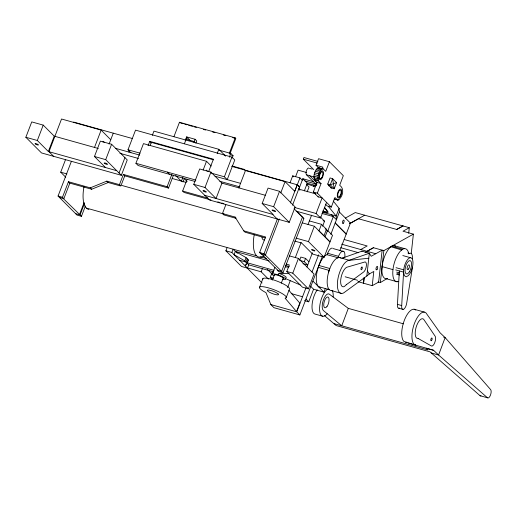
<?xml version="1.0" encoding="UTF-8"?>
<svg xmlns="http://www.w3.org/2000/svg" width="517" height="517" viewBox="0 0 517 517"><rect width="100%" height="100%" fill="white"/><g stroke="black" fill="none" stroke-linecap="round" stroke-linejoin="round"><path stroke-width="0.78" d="M318.815 168.031L316.029 165.24L318.556 158.706L329.432 161.75L343.327 175.677L339.656 185.312C344.923 188.582 342.687 197.391 338.105 200.085L337.401 199.937L334.977 197.494L331.287 207.11L317.354 193.145L321.044 183.529L317.011 182.398C311.738 179.128 313.987 170.377 318.524 167.631L319.235 167.754M321.044 183.529C315.777 180.259 318.02 171.508 322.556 168.762L323.267 168.885L325.723 171.347L329.432 161.75M403.699 269.835L401.715 305.566A5.429 2.21 -74.3 0 0 403.68 309.224A5.429 2.21 -74.3 0 0 406.763 302.742L412.883 264.704A9.875 4.026 -74.3 0 0 409.309 258.048A9.875 4.026 -74.3 0 0 403.699 269.835L396.048 267.69M399.428 308.035A5.429 2.21 -74.3 0 1 397.457 304.371L399.337 270.94M333.155 297.029L333.226 296.196A14.34 5.842 -74.3 0 0 332.399 290.806M363.516 283.226L364.123 277.694M363.561 283.232L364.181 277.635M369.332 253.259L347.392 260.859A17.1 6.973 -74.3 0 0 337.588 281.086A17.1 6.973 -74.3 0 0 343.637 292.919L366.837 275.988L369.332 253.259L371.238 256.264L382.147 250.163L378.638 282.095L372.234 285.668L357.958 281.662M372.234 285.668L373.791 271.444L369.293 273.965L366.837 275.988M378.114 281.939L380.338 282.56L383.847 250.629L413.38 234.13L411.273 253.291M390.865 246.712L401.709 250.002M408.682 233.309L409.296 227.713L355.276 212.565L345.414 218.071M412.469 267.179C411.383 270.759 410.123 275.593 406.123 276.841L404.326 275.6L403.596 272.136L395.679 269.913M344.749 257.492A8.014 3.264 -74.3 0 0 343.152 251.172A8.014 3.264 -74.3 0 0 338.525 256.329L337.995 257.712L326.867 254.694A17.1 6.967 -74.3 0 0 318.924 265.467L317.554 269.7A17.1 6.967 -74.3 0 0 318.427 286.612L329.303 289.656M328.431 272.743L329.801 268.51L318.924 265.467M348.296 308.371L341.737 325.794L323.338 310.51A8.847 3.606 -74.3 0 1 323.5 299.653A8.847 3.606 -74.3 0 1 329.458 294.257L348.296 308.371L403.48 323.823M305.986 287.762L296.752 311.822L299.873 314.95L322.453 256.148M105.474 167.527L94.462 156.496L100.363 141.128L111.614 144.275L127.24 159.94L121.346 175.302L41.502 152.935L25.85 137.27L31.75 121.902L43.221 125.114L54.253 136.158L98.333 148.508M121.346 175.302L116.726 170.681L48.352 151.526L37.321 140.482L43.221 125.114M48.352 151.526L54.253 136.158M65.724 177.228L60.709 172.187L65.478 159.753M85.428 205.94L81.447 216.313L77.033 215.078L58.059 196.053L71.365 161.394M68.444 181.732L69.827 183.121L63.856 198.677L62.473 197.294L68.444 181.732L90.288 187.852L91.677 189.241L108.221 182.52L120.086 185.842M94.501 147.435L101.151 130.103L61.536 119.007L48.986 151.701L53.606 156.328M102.973 142.001L103.251 141.29L104.356 142.401M84.051 202.716L79.444 214.729L75.65 213.689M81.447 216.313L80.064 214.923L84.614 203.071M109.074 144.101L113.268 133.173M116.726 170.681L105.714 159.65L111.614 144.275M119.039 172.995L124.933 157.627M130.95 152.748L127.99 149.788L135.538 130.129L231.926 157.136L234.77 159.979L227.222 179.638L224.384 176.795L211.421 173.163M128.869 152.069L129.424 150.609M120.829 186.049L119.446 184.659L123.369 174.442L167.12 186.702L168.51 188.091L173.415 175.308M121.392 184.588L124.752 175.832L123.369 174.442M195.058 181.48L138.162 165.543L135.913 163.288L143.468 143.623L206.509 161.291L211.253 166.047M148.049 145.729L149.73 141.361L213.405 159.204L208.655 171.579M152.308 135.383L153.943 131.124L218.82 149.297L225.638 156.134M150.13 145.271L151.248 142.362L213.527 159.818M174.016 136.462L179.47 122.264L235.229 137.884L235.83 138.485L229.806 154.182M167.12 186.702L171.877 174.313M185.202 140.669L186.65 136.908L195.096 139.273L196.751 140.928L195.878 143.19M184.407 143.765L186.908 137.244L190.004 140.346M193.94 142.285L195.096 139.273M182.908 177.305L181.402 181.234L175.702 175.522M183.037 181.965L184.291 178.688L187.148 181.551M210.884 199.963L184.013 192.434L182.63 191.044L187.102 179.386M204.784 195.355L273.157 214.51L262.164 203.472L268.058 188.104L279.535 191.322L295.142 206.987L289.242 222.349L209.404 199.976L193.772 184.317L199.672 168.949L210.923 172.103L221.942 183.141L265.221 195.264M203.155 170.028L206.509 161.291M217.185 153.555L218.82 149.297M221.942 183.141L216.041 198.509L205.023 187.471L210.923 172.103M229.205 153.575L235.229 137.884M229.367 157.207L230.815 153.439L219.15 150.169M224.384 176.795L231.926 157.136M232.185 157.944L233.057 155.682L230.815 153.439M235.713 218.239L223.848 214.91L222.459 213.527L225.826 204.764M238.809 187.865L245.465 170.539L285.08 181.635L294.709 191.271L297.23 184.718L299.511 186.999L292.525 205.197M247.501 268.136L231.875 252.47L233.135 249.194L235.325 251.398L234.065 254.668L244.838 260.917L248.761 264.866L247.501 268.136L241.517 266.462L225.884 250.797L226.982 247.927M244.838 260.917L246.098 257.64L235.325 251.398L269.118 260.943M247.249 258.797L245.995 262.074L239.688 260.303M246.066 263.974L245.31 265.938L247.145 263.231L248.406 259.954L246.098 257.64M289.242 222.349L273.635 206.69L279.535 191.322M280.744 192.938L285.08 181.635M296.655 211.356L303.873 218.62L283.006 272.782L265.415 255.152L261.001 253.912L259.618 252.522L265.589 236.967L243.74 230.84L235.067 217.056L222.459 213.527M290.05 182.766L292.7 175.858L299.95 177.893L302.258 180.207M279.296 218.982L265.415 255.152L264.025 253.763L277.332 219.105M295.569 176.717L298.096 170.145L306.6 172.529M313.729 169.615L303.33 159.191L303.97 157.523L317.903 161.427M268.42 279.09L261.163 271.813L262.306 268.84M290.315 203L299.95 177.893M259.657 287.077L262.927 278.566M299.95 190.256L298.832 189.138L302.826 178.727L313.367 181.68M272.491 279.594L270.262 277.358L272.149 272.433L273.415 272.789M272.323 274.055L274.895 267.36M304.332 190.889L307.285 183.199L302.826 178.727M272.381 280.104L274.385 274.895M307.176 191.826L309.03 186.992L306.723 184.679M273.448 275.639A7.167 1.467 21 0 1 276.634 274.43L278.34 274.966L278.967 273.325L288.984 273.687M313.599 186.456L314.155 185.002M302.445 217.146L281.616 271.393L277.209 270.158L278.592 271.548L283.006 272.782M318.336 197.042L313.321 192.014L317.011 182.398M281.28 283.174L283.284 277.959M289.236 255.844L298.438 258.422L314.065 274.088L308.41 288.829L302.419 287.155L286.793 271.483L289.307 264.937L286.231 264.071M295.356 257.492L301.12 242.486M308.022 224.456L311.602 215.175M308.41 288.829L292.777 273.163L298.438 258.422M287.601 287.568L290.199 280.796M326.55 202.367L320.559 217.974L316.1 213.502L322.091 197.895L318.052 196.764M331.707 188.072L327.72 184.078L330.072 177.951L332.599 178.662L336.58 182.65L334.228 188.776L330.363 187.697M299.569 260.342L300.829 257.072L305.566 258.397L308.907 261.751M286.114 297.824A14.34 2.94 21 0 0 268.265 287.814A14.34 2.94 21 0 0 264.284 291.717L265.971 292.635L270.843 304.565L296.752 311.822L285.119 298.212L286.114 297.824L289.384 289.313A14.34 2.94 21 0 0 276.711 281.002A14.34 2.94 21 0 0 262.785 279.329M326.227 230.013L327.545 230.382L332.515 235.358L324.094 257.279L308.449 241.601L314.355 226.239L302.251 222.846M302.917 263.702L307.654 265.027L304.306 261.673L305.566 258.397M321.503 224.32L318.983 230.873L323.959 235.817L326.466 229.296L321.503 224.32L309.392 220.927M306.949 267.03L312.417 252.774M322.614 226.213L324.547 221.186L320.139 216.772M327.545 230.382L325.044 236.909L329.995 241.911L314.355 226.239M296.532 311.622L299.802 303.104L288.906 290.308M312.022 272.032L318.64 254.803M327.558 231.584L333.31 216.597L331.423 214.704M333.232 201.042L339.1 208.332L336.147 216.028L336.438 219.731L333.31 216.597L321.949 213.418M330.848 234.285L339.398 212.035L339.1 208.332M304.532 300.623L308.733 301.805L313.567 289.223L310.258 285.914M327.119 254.661L327.649 253.278A8.014 3.264 -74.3 0 1 332.276 248.121M313.567 289.223L323.933 292.131L325.329 288.499M339.934 250.454L350.429 223.092L339.398 212.035M322.162 168.994L322.867 167.159L316.029 165.24M247.3 261.583L248.406 259.954M327.19 313.709L326.214 314.827A14.34 5.842 -74.3 0 1 319.616 307.46A14.34 5.842 -74.3 0 1 327.765 289.055M395.537 246.105A17.1 6.967 -74.3 0 0 391.796 246.189L389.682 247.882A17.1 6.967 -74.3 0 0 382.089 266.598A17.1 6.967 -74.3 0 0 386.289 278.728L397.166 281.771L398.258 281.442M412.333 258.823A8.014 3.264 -74.3 0 0 409.432 253.42L408.727 253.815L408.682 253.369A17.1 6.967 -74.3 0 0 402.672 249.233L400.552 250.932A17.1 6.967 -74.3 0 0 392.965 269.641A17.1 6.967 -74.3 0 0 397.166 281.771M350.003 223.447L358.436 218.736L396.707 229.458L402.995 225.955L396.707 229.458M360.769 249.537L367.173 245.956L344.212 239.526M367.076 251.301L373.474 247.727L383.847 250.629M409.296 227.713L403.014 231.222L413.38 234.13M365.092 252.38L373.429 247.721M380.338 282.56L387.382 278.398L386.289 278.728M349.453 223.745L364.731 215.221M343.534 258.073L341.976 258.242L362.016 251.146M367.387 270.966L369.293 273.965M90.288 187.852L106.838 181.131L119.446 184.659M336.58 182.65L330.247 184.782L327.72 184.078M337.187 257.996L339.171 257.453L349.382 260.322L368.789 258.222M337.995 257.712L337.743 257.737A17.1 6.967 -74.3 0 0 327.539 277.067A17.1 6.967 -74.3 0 0 332.864 290.321M285.339 266.914L288.415 267.024M282.799 279.438L284.091 279.632A7.167 1.467 21 0 0 280.091 275.626L278.34 274.966M59.442 197.442L63.856 198.677M180.84 123.085L183.167 123.731M184.718 124.164L187.038 124.817M188.589 125.25L192.46 126.335M194.011 126.768L196.331 127.421M203.304 129.373L205.624 130.025M212.597 131.977L214.923 132.63M223.441 135.015L225.761 135.667M232.734 137.619L235.054 138.272M303.33 159.191L317.264 163.094M318.524 167.631L323.267 168.885M317.722 167.954L321.761 169.085M316.889 168.697L320.921 169.828M316.074 169.815L320.107 170.946M309.618 168.393L312.145 169.104M315.331 171.224L319.37 172.355M314.717 172.833L318.756 173.964M314.278 174.533L318.31 175.664M185.784 139.163L194.23 141.535M314.032 176.2L318.065 177.331M309.812 175.799L314.31 177.06M318.808 178.32L320.307 178.74M314 177.738L318.033 178.863M231.5 155.249L233.057 155.682M314.187 179.024L318.22 180.155M314.575 179.974L318.614 181.105M328.366 185.7L329.717 186.075M305.056 180.963L316.863 184.272M307.285 183.199L316.326 185.732M232.114 165.989L244.121 169.35L245.252 170.494M73.621 122.07L132.371 138.524M231.726 166.364L297.301 184.795L299.608 187.109M313.321 192.014L317.354 193.145M336.884 199.219L338.9 199.782M338.105 200.085L334.066 198.955L337.401 199.937M298.832 189.138L315.758 193.875M127.99 149.788L140.139 153.194M331.287 207.11L327.248 205.979L325.581 204.305M115.356 148.282L139.713 155.106M215.027 176.226L240.321 183.296M119.918 153.303L138.498 158.506M219.815 181.293L239.946 186.928M322.421 212.183L336.147 216.028L328.321 206.309M294.735 207.517L316.1 213.502M135.913 163.288L195.885 180.09M296.144 211.13L320.559 217.974M25.85 137.27L37.321 140.482M94.462 156.496L105.714 159.65M193.772 184.317L205.023 187.471M262.164 203.472L273.635 206.69M172.193 178.481L186.185 182.404M323.067 220.772L324.547 221.186M393.792 245.581L404.669 248.632M391.796 246.189L402.672 249.233M325.148 228.921L326.466 229.296M407.881 252.987L409.432 253.42M182.63 191.044L207.963 198.14M124.752 175.832L168.51 188.091M217.793 201.895L220.093 202.541M221.631 202.974L223.932 203.614M402.808 255.553L410.459 257.699M341.672 244.186L375.743 253.744M361.932 251.184L369.422 253.22M120.532 185.08L223.951 214.057M340.781 247.721L358.636 252.729M60.709 172.187L66.906 173.925M296.047 238.124L308.449 241.601M333.045 248.541L343.915 251.592M294.651 241.071L301.598 243.016L312.63 254.06L324.094 257.279M382.089 266.598L392.965 269.641M396.623 272.091L399.557 272.911M327.649 253.278L338.525 256.329M397.146 273.59L399.344 274.204M396.468 274.113L399.673 275.031M69.827 183.121L91.677 189.241M265.467 237.93L245.129 232.23L243.74 230.84M300.248 260.536L304.306 261.673M329.18 270.43L318.22 267.302M58.059 196.053L62.473 197.294M259.618 252.522L264.025 253.763M345.175 276.795L357.583 280.279M86.345 208.073L256.632 255.786M260.064 256.742L266.223 258.468M285.345 265.408L289.287 266.598M225.884 250.797L231.875 252.47M286.793 271.483L292.777 273.163M397.457 304.371L401.715 305.566M414.13 309.231L424.347 312.094M246.771 262.636L274.036 270.359M248.761 264.866L273.383 271.761M398.788 308.222L403.047 309.418M331.442 290.599L341.653 293.462M261.163 271.813L246.977 267.838L262.048 282.948M270.262 277.358L273.415 278.236M291.168 293.572L302.535 296.752M443.664 337.181L445.143 337.595L490.568 389.547A4.479 1.829 -74.3 0 1 490.484 395.046A4.479 1.829 -74.3 0 1 487.466 397.78L480.06 395.699L430.008 351.831L336.16 325.555L324.476 315.616M322.821 316.255L315.26 314.136A14.34 5.842 -74.3 0 1 312.087 304.778A14.34 5.842 -74.3 0 1 317.244 289.85M415.784 310.064A17.1 6.967 -74.3 0 0 404.275 320.495A17.1 6.967 -74.3 0 0 403.958 341.478L415.817 345.175L414.169 344.341A17.1 6.967 -74.3 0 1 414.485 323.351A17.1 6.967 -74.3 0 1 425.995 312.927L440.122 332.851L445.143 337.595L438.584 355.017L487.466 397.78M431.178 352.937L438.584 355.017L433.563 350.274L426.157 348.199L428.018 349.944L334.169 323.674M299.873 314.95L273.958 307.686L270.843 304.565M408.411 343.101L433.563 350.274M80.064 214.923L63.236 198.483M278.967 273.325L280.725 273.984A7.167 1.467 21 0 1 285.662 277.991M285.979 278.786L300.228 284.951M317.044 183.083L309.625 175.651L306.478 174.772L316.714 185.034M292.7 175.858L293.624 176.788M335.21 223.04L346.222 234.078L335.19 222.976M294.063 208.745L303.828 218.536M272.53 214.335L277.144 218.956M179.47 122.264L180.065 122.865M186.65 136.908L187.749 138.007M206.238 170.099L207.362 171.224M312.921 281.093L323.933 292.131M235.067 217.056L235.991 217.98M149.73 141.361L151.436 143.067M261.641 254.073L277.842 270.313M305.98 299.039L308.733 301.805M267.431 269.48L271.929 273.991M167.437 172.122L169.686 174.371M235.758 251.598L237.406 253.252M101.151 130.103L110.754 139.732M106.838 181.131L108.221 182.52M324.411 207.304L328.121 211.996A5.79 1.189 21 0 1 323.299 211.627M324.644 207.789L327.08 211.001A5.429 1.112 21 0 1 322.757 211.007M320.062 287.504A17.1 6.967 -74.3 0 1 318.931 287.032M339.165 257.46A17.1 6.967 -74.3 0 1 340.89 258.048M306.671 183.942A17.1 3.503 21 0 1 314.911 186.753M274.333 275.154A4.937 1.008 21 0 1 279.736 275.975A4.937 1.008 21 0 1 283.135 278.734M406.879 342.241A17.1 6.967 -74.3 0 1 405.606 342.312M481.004 395.841A4.479 1.829 -74.3 0 1 480.06 395.699M88.84 209.443A26.167 10.663 -74.3 0 1 84.006 186.618M263.98 255.766A26.167 10.663 -74.3 0 1 254.293 234.324M264.614 239.843A8.369 3.412 -74.3 0 1 261.919 237.141M306.814 174.959A3.587 1.461 -74.3 0 1 306.426 170.772A3.587 1.461 -74.3 0 1 308.992 168.219M319.842 173.531L319.448 174.656A4.608 1.881 -74.3 0 0 319.713 179.58A4.608 1.881 -74.3 0 0 322.608 177.014L323.002 175.89A4.608 1.881 -74.3 0 0 322.731 170.965A4.608 1.881 -74.3 0 0 319.842 173.531M332.599 178.662L330.247 184.782L334.228 188.776L332.599 178.662M338.344 191.271L337.892 192.337A4.608 1.881 -74.3 0 0 337.756 197.662A4.608 1.881 -74.3 0 0 340.606 195.865L341.052 194.799A4.608 1.881 -74.3 0 0 341.188 189.468A4.608 1.881 -74.3 0 0 338.344 191.271M361.448 267.373L361.286 267.657A1.435 0.588 -74.3 0 0 361.066 269.557A1.435 0.588 -74.3 0 0 362.003 269.06A1.435 0.588 -74.3 0 0 362.23 267.16L362.113 267.018A1.435 0.588 -74.3 0 0 361.448 267.373M346.28 284.744L344.393 286.489A10.237 4.175 -74.3 0 1 340.768 279.4A10.237 4.175 -74.3 0 1 346.642 267.295L364.433 262.106A5.429 2.217 -74.3 0 1 366.359 265.867A5.429 2.217 -74.3 0 1 363.244 272.291L346.28 284.744M431.443 340.613L431.268 340.729A1.435 0.582 -74.3 0 1 430.797 340.289L430.784 339.986A1.435 0.582 -74.3 0 1 431.482 338.124A1.435 0.582 -74.3 0 1 432.147 338.751A1.435 0.582 -74.3 0 1 431.443 340.613M418.085 338.448L416.54 338.034A10.237 4.168 -74.3 0 1 416.734 325.471A10.237 4.168 -74.3 0 1 423.623 319.228L434.887 335.843A5.429 2.21 -74.3 0 1 434.791 342.506A5.429 2.21 -74.3 0 1 431.133 345.821L418.085 338.448M204.073 190.767L203.685 190.67A1.79 0.368 21.1 0 0 203.814 191.374A1.79 0.368 21.1 0 0 206.322 191.988A1.79 0.368 21.1 0 0 204.073 190.767M105.694 163.217L105.268 163.081A1.79 0.368 20.9 0 0 104.66 163.508A1.79 0.368 20.9 0 0 107.426 164.367A1.79 0.368 20.9 0 0 105.694 163.217M278.178 293.934L277.493 293.378A6.01 1.234 21 0 0 268.265 290.011A6.01 1.234 21 0 0 271.444 293.197A6.01 1.234 21 0 0 278.495 294.386L278.178 293.934M275.303 211.136L275.154 211.007A1.79 0.368 21 0 0 272.323 209.967A1.79 0.368 21 0 0 273.506 211.001A1.79 0.368 21 0 0 275.335 211.169L275.335 211.169M314.75 250.68L314.724 250.655A1.79 0.368 21 0 0 311.932 249.524A1.79 0.368 21 0 0 312.695 250.435A1.79 0.368 21 0 0 314.847 250.79L314.75 250.68M35.195 143.868L35.104 143.752A1.79 0.368 21 0 1 37.256 144.107A1.79 0.368 21 0 1 38.012 145.025A1.79 0.368 21 0 1 35.221 143.894L35.221 143.894M409.283 271.942A6.883 2.805 -74.3 0 0 410.504 260.807A6.883 2.805 -74.3 0 0 405.095 269.053A6.883 2.805 -74.3 0 0 409.283 271.942M408.65 268.95A2.475 1.008 -74.3 0 0 409.089 264.95A2.475 1.008 -74.3 0 0 407.144 267.909A2.475 1.008 -74.3 0 0 408.65 268.95M377.093 269.331A1.79 0.73 -74.3 0 0 377.416 266.429A1.79 0.73 -74.3 0 0 376.001 268.582A1.79 0.73 -74.3 0 0 377.093 269.331M343.469 223.124A1.79 0.73 -74.4 0 0 343.915 220.164A1.79 0.73 -74.4 0 0 342.467 222.123A1.79 0.73 -74.4 0 0 343.469 223.124M326.977 306.529A5.622 2.294 -74.3 0 0 328.373 297.249A5.622 2.294 -74.3 0 0 323.842 303.382A5.622 2.294 -74.3 0 0 326.977 306.529M339.843 196.208A3.587 1.461 -74.3 0 0 340.729 190.288A3.587 1.461 -74.3 0 0 337.847 194.205A3.587 1.461 -74.3 0 0 339.843 196.208M321.593 177.913A3.587 1.461 -74.3 0 0 322.479 171.999A3.587 1.461 -74.3 0 0 319.596 175.909A3.587 1.461 -74.3 0 0 321.593 177.913"/></g></svg>
